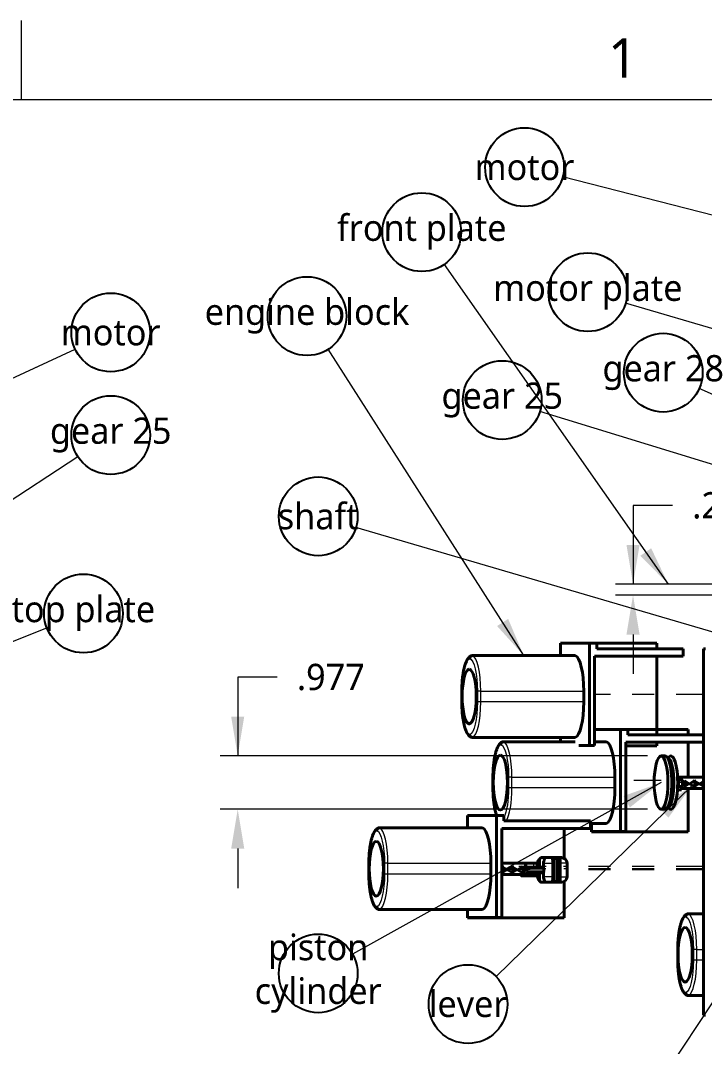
# Model space of a CAD drawing. Header units: inches. Extents: x 0 to 11, y 0 to 8.5.
# Drawn here: x 5.515 to 8.643, y 3.789 to 8.481 of the extents above; entities that cross this region are included whole.
import ezdxf

# ---------------------------------------------------------------- set-up
doc = ezdxf.new("R2010")
doc.units = ezdxf.units.IN
doc.header["$LTSCALE"] = 0.5
doc.header["$MEASUREMENT"] = 0
doc.header["$PDMODE"] = 33
doc.header["$PDSIZE"] = 0.03937
doc.linetypes.add('ONS_PHANTOM', pattern=[0.5, 0.25, -0.05, 0.05, -0.05, 0.05, -0.05])
for name, color, linetype, lineweight in [('ANNOTATION_LINES', 7, 'Continuous', 13), ('ANNOTATION_TEXT', 7, 'Continuous', 25), ('BORDER_FRAME', 7, 'Continuous', 15), ('BORDER_ZONES', 7, 'Continuous', 15), ('EXPLODE_LINES', 7, 'ONS_PHANTOM', 13), ('TANGENT_LINES', 7, 'Continuous', 15), ('Visible', 7, 'Continuous', 40)]:
    doc.layers.add(name, color=color, linetype=linetype, lineweight=lineweight)
doc.styles.add('Onshape-Standard', font='NotoSans-Regular.ttf')
doc.styles.add('Onshape-Standard-Dimension', font='')
doc.styles.get('Onshape-Standard-Dimension').set_extended_font_data('Noto Sans')
doc.dimstyles.new('Onshape-Standard$0', dxfattribs={"dimtxt": 0.12, "dimasz": 0.18, "dimexe": 0.08, "dimexo": 0.0625, "dimgap": 0.09, "dimtad": 0, "dimtih": 1, "dimtoh": 1, "dimdec": 3, "dimzin": 7, "dimdsep": 46, "dimtxsty": 'Onshape-Standard-Dimension', "dimcen": 0.09, "dimclrd": 7, "dimclre": 7, "dimclrt": 7, "dimadec": 1, "dimazin": 0, "dimtfac": 1, "dimtdec": 3, "dimtofl": 0, "dimtmove": 0, "dimatfit": 3, "dimfxl": 0, "dimtolj": 1, "dimtzin": 7, "dimlwd": 13, "dimlwe": 13, "dimarcsym": 0})

# ---------------------------------------------------------------- blocks, each defined once
blk = doc.blocks.new('*D5')
at = {"layer": 'ANNOTATION_TEXT', "color": 7, "lineweight": 13}
for p, q in [((6.688, 5.478), (6.508, 5.478)), ((6.508, 5.478), (6.508, 5.118)), ((8.3819, 5.118), (6.428, 5.118)), ((8.3819, 4.8738), (6.428, 4.8738)), ((6.508, 4.6938), (6.508, 4.5138))]:
    blk.add_line(p, q, dxfattribs=at)
at = {"layer": 'ANNOTATION_TEXT', "color": 7}
for points in [[(6.478, 5.298), (6.538, 5.298), (6.508, 5.118)], [(6.538, 4.6938), (6.478, 4.6938), (6.508, 4.8738)]]:
    blk.add_solid(points, dxfattribs=at)
at = {"layer": 'Defpoints', "color": 0}
for p in [(8.4444, 5.118), (6.508, 4.8738), (6.508, 4.8738), (8.4444, 4.8738)]:
    blk.add_point(p, dxfattribs=at)
at = {"layer": 'ANNOTATION_TEXT', "color": 7, "insert": (6.9339, 5.478), "char_height": 0.12, "attachment_point": 5, "style": 'Onshape-Standard-Dimension'}
blk.add_mtext('\\A1;.977', dxfattribs=at)
blk = doc.blocks.new('*D6')
at = {"layer": 'ANNOTATION_TEXT', "color": 7, "lineweight": 13}
for p, q in [((8.496, 6.263), (8.316, 6.263)), ((8.316, 6.263), (8.316, 5.903)), ((9.0759, 5.903), (8.236, 5.903)), ((9.0759, 5.853), (8.236, 5.853)), ((8.316, 5.673), (8.316, 5.493))]:
    blk.add_line(p, q, dxfattribs=at)
at = {"layer": 'ANNOTATION_TEXT', "color": 7}
for points in [[(8.286, 6.083), (8.346, 6.083), (8.316, 5.903)], [(8.346, 5.673), (8.286, 5.673), (8.316, 5.853)]]:
    blk.add_solid(points, dxfattribs=at)
at = {"layer": 'Defpoints', "color": 0}
for p in [(8.316, 5.903), (8.316, 5.903), (9.1384, 5.903), (9.1384, 5.853)]:
    blk.add_point(p, dxfattribs=at)
at = {"layer": 'ANNOTATION_TEXT', "color": 7, "insert": (8.7419, 6.263), "char_height": 0.12, "attachment_point": 5, "style": 'Onshape-Standard-Dimension'}
blk.add_mtext('\\A1;.200', dxfattribs=at)

msp = doc.modelspace()

# ---------------------------------------------------------------- linework, layer by layer
at = {"layer": 'ANNOTATION_LINES', "color": 7}
for p, q in [((9.55902, 7.36379, -0.17444), (7.99409, 7.76572, 0.17444)), ((8.47767, 5.90305), (7.45308, 7.36568)), ((9.55072, 6.81555, -0.17624), (8.28226, 7.18801, 0.17624)), ((4.3967, 6.34069, -0.56228), (5.76403, 6.97852, 0.56228)), ((7.81648, 5.57644, 0.00732), (6.92191, 6.97736, -0.00732)), ((9.79751, 6.27971, 0.11418), (8.61894, 6.79813, -0.11418)), ((9.27775, 6.26721, -0.10712), (7.89003, 6.69254, 0.10712)), ((4.23878, 5.48337, -0.24462), (5.77641, 6.48678, 0.24462)), ((9.26552, 5.51221, -0.16908), (7.04884, 6.16287, 0.16908)), ((3.20209, 4.73846, 0.48497), (5.63503, 5.70296, -0.48497)), ((8.44435, 4.99587, -0.08094), (7.03342, 4.21094, 0.08094)), ((8.58602, 4.98318, -0.09308), (7.69019, 4.10878, 0.09308)), ((9.31875, 4.95886, -0.20227), (7.87732, 2.78036, 0.20227))]:
    msp.add_line(p, q, dxfattribs=at)
for points in [[(8.39897, 6.06768), (8.47767, 5.90305), (8.34983, 6.03326)], [(7.74489, 5.7443), (7.81648, 5.57644), (7.69432, 5.71201)], [(8.27247, 4.93458), (8.44435, 4.99587), (8.30164, 4.88215)], [(8.43625, 4.87892), (8.58602, 4.98318), (8.47816, 4.83598)]]:
    msp.add_solid(points, dxfattribs=at)
at = {"layer": 'ANNOTATION_TEXT', "color": 7}
for centre in [(7.81975, 7.81049), (7.3498, 7.51311), (8.10955, 7.23873), (6.82503, 7.12907), (5.92716, 7.05461), (8.45418, 6.8706), (7.71793, 6.74528), (5.92716, 6.58515), (6.87613, 6.21356), (5.80236, 5.76929), (6.87613, 4.12343), (7.56138, 3.98305)]:
    msp.add_circle(centre, 0.18, dxfattribs=at)
at = {"layer": 'BORDER_FRAME'}
msp.add_line((0.399, 8.12), (10.639, 8.12), dxfattribs=at)
at = {"layer": 'BORDER_ZONES'}
msp.add_line((5.519, 8.12), (5.519, 8.481), dxfattribs=at)
at = {"layer": 'EXPLODE_LINES'}
for p, q in [((8.63772, 5.39875), (8.14038, 5.39875)), ((8.44471, 5.00517), (8.28286, 5.00517)), ((8.53573, 5.00517), (8.5202, 5.00517)), ((8.53521, 4.99587), (8.52029, 4.99587)), ((8.55966, 4.99587), (8.55319, 4.99587)), ((8.59159, 4.99587), (8.58359, 4.99587)), ((8.60734, 4.99587), (8.59866, 4.99587)), ((8.63772, 4.99587), (8.62906, 4.99587)), ((7.91865, 4.61158), (7.71538, 4.61158)), ((7.91653, 4.60229), (7.71538, 4.60229)), ((7.91653, 4.60229), (7.71538, 4.60229)), ((7.73403, 4.59835), (7.72042, 4.59835)), ((7.75932, 4.59835), (7.7445, 4.59835)), ((7.78171, 4.59835), (7.76588, 4.59835)), ((7.807, 4.59835), (7.78996, 4.59835)), ((7.84553, 4.59835), (7.81877, 4.59835)), ((8.63772, 4.61158), (7.99871, 4.61158)), ((8.63772, 4.60229), (8.00011, 4.60229)), ((8.63772, 4.60229), (8.00011, 4.60229)), ((8.63772, 4.59835), (8.01344, 4.59835)), ((8.63772, 4.59809), (8.01406, 4.59809)), ((8.63772, 4.59653), (8.01406, 4.59653))]:
    msp.add_line(p, q, dxfattribs=at)
at = {"layer": 'TANGENT_LINES'}
for p, q in [((7.53337, 5.414), (7.53295, 5.414)), ((7.53337, 5.36492), (7.53337, 5.414)), ((7.60455, 5.414), (7.60455, 5.36492)), ((7.61986, 5.414), (7.60455, 5.414)), ((7.61986, 5.36492), (7.61986, 5.414)), ((7.61986, 5.414), (8.09075, 5.414)), ((7.53337, 5.36492), (7.53295, 5.36492)), ((7.61986, 5.36492), (7.60455, 5.36492)), ((8.09075, 5.36492), (7.61986, 5.36492)), ((7.67585, 5.02041), (7.67542, 5.02041)), ((7.67585, 4.97133), (7.67585, 5.02041)), ((7.74702, 5.02041), (7.74702, 4.97133)), ((7.76233, 5.02041), (7.74702, 5.02041)), ((7.76233, 5.02041), (8.23322, 5.02041)), ((7.76233, 4.97133), (7.76233, 5.02041)), ((8.51973, 5.01887), (8.53732, 5.01887)), ((8.53732, 5.01887), (8.63772, 5.01887)), ((8.55241, 5.00554), (8.55241, 4.97621)), ((8.57482, 4.99159), (8.55241, 5.00554)), ((8.55241, 4.97621), (8.57482, 4.99015)), ((8.55319, 5.00332), (8.57319, 4.99087)), ((8.55561, 4.99087), (8.55319, 4.99238)), ((8.57319, 4.99087), (8.55319, 4.97843)), ((8.55319, 4.98937), (8.55561, 4.99087)), ((8.59722, 5.00554), (8.57482, 4.99159)), ((8.57482, 4.99015), (8.59722, 4.97621)), ((8.57802, 4.98934), (8.57802, 4.9924)), ((8.5956, 5.00334), (8.5956, 4.9784)), ((8.59722, 4.97621), (8.59722, 5.00554)), ((8.62028, 4.99159), (8.59787, 5.00554)), ((8.59787, 5.00554), (8.59787, 4.97621)), ((8.59787, 4.97621), (8.62028, 4.99015)), ((8.59866, 5.00332), (8.61866, 4.99087)), ((8.60107, 4.99087), (8.59866, 4.99238)), ((8.59866, 4.98937), (8.60107, 4.99087)), ((8.61866, 4.99087), (8.59866, 4.97843)), ((8.63772, 5.00244), (8.62028, 4.99159)), ((8.62028, 4.99015), (8.63772, 4.9793)), ((8.62348, 4.98934), (8.62348, 4.9924)), ((7.67585, 4.97133), (7.67542, 4.97133)), ((7.76233, 4.97133), (7.74702, 4.97133)), ((8.23322, 4.97133), (7.76233, 4.97133)), ((8.63772, 4.97152), (8.53732, 4.97152)), ((7.94712, 4.64528), (7.95614, 4.64528)), ((7.95614, 4.64528), (7.95614, 4.54778)), ((7.96532, 4.54028), (7.96532, 4.65278)), ((7.97655, 4.54028), (7.97655, 4.65278)), ((7.10837, 4.62683), (7.10794, 4.62683)), ((7.10837, 4.57774), (7.10837, 4.62683)), ((7.17954, 4.62683), (7.17954, 4.57774)), ((7.19485, 4.62683), (7.17954, 4.62683)), ((7.19485, 4.57774), (7.19485, 4.62683)), ((7.19485, 4.62683), (7.66574, 4.62683)), ((7.71538, 4.62528), (7.82421, 4.62528)), ((7.71899, 4.61195), (7.71538, 4.6097)), ((7.71736, 4.60976), (7.71736, 4.58481)), ((7.71899, 4.58262), (7.71899, 4.61195)), ((7.71963, 4.61195), (7.71963, 4.58262)), ((7.74204, 4.59801), (7.71963, 4.61195)), ((7.72042, 4.60973), (7.74042, 4.59729)), ((7.72283, 4.59729), (7.72042, 4.59879)), ((7.76445, 4.61195), (7.74204, 4.59801)), ((7.74524, 4.59575), (7.74524, 4.59882)), ((7.76283, 4.60976), (7.76283, 4.58481)), ((7.76445, 4.58262), (7.76445, 4.61195)), ((7.7651, 4.61195), (7.7651, 4.58262)), ((7.78751, 4.59801), (7.7651, 4.61195)), ((7.76588, 4.60973), (7.78588, 4.59729)), ((7.7683, 4.59729), (7.76588, 4.59879)), ((7.80992, 4.61195), (7.78751, 4.59801)), ((7.79071, 4.59575), (7.79071, 4.59882)), ((7.80829, 4.60976), (7.80829, 4.58481)), ((7.80992, 4.58262), (7.80992, 4.61195)), ((7.82517, 4.62528), (7.86012, 4.62528)), ((7.83098, 4.60153), (7.90805, 4.60153)), ((7.86012, 4.62528), (7.86012, 4.60903)), ((7.86012, 4.62528), (7.87829, 4.62528)), ((7.90609, 4.62778), (7.94901, 4.62778)), ((8.01406, 4.62778), (7.98211, 4.62778)), ((7.10837, 4.57774), (7.10794, 4.57774)), ((7.19485, 4.57774), (7.17954, 4.57774)), ((7.66574, 4.57774), (7.19485, 4.57774)), ((7.71538, 4.58487), (7.71899, 4.58262)), ((7.82421, 4.57793), (7.71538, 4.57793)), ((7.71963, 4.58262), (7.74204, 4.59656)), ((7.72042, 4.59578), (7.72283, 4.59729)), ((7.74042, 4.59729), (7.72042, 4.58484)), ((7.74204, 4.59656), (7.76445, 4.58262)), ((7.7651, 4.58262), (7.78751, 4.59656)), ((7.76588, 4.59578), (7.7683, 4.59729)), ((7.78588, 4.59729), (7.76588, 4.58484)), ((7.78751, 4.59656), (7.80992, 4.58262)), ((7.86012, 4.57144), (7.82517, 4.57144)), ((7.90805, 4.59153), (7.83098, 4.59153)), ((7.86012, 4.57903), (7.86012, 4.57144)), ((7.87829, 4.57144), (7.86012, 4.57144)), ((7.94901, 4.56528), (7.90609, 4.56528)), ((7.98211, 4.56528), (8.01406, 4.56528)), ((7.95614, 4.54778), (7.94712, 4.54778)), ((8.52103, 4.23324), (8.52061, 4.23324)), ((8.52103, 4.18416), (8.52103, 4.23324)), ((8.59221, 4.23324), (8.59221, 4.18416)), ((8.60752, 4.23324), (8.59221, 4.23324)), ((8.60752, 4.18416), (8.60752, 4.23324)), ((8.60752, 4.23324), (8.63772, 4.23324)), ((8.52103, 4.18416), (8.52061, 4.18416)), ((8.60752, 4.18416), (8.59221, 4.18416)), ((8.63772, 4.18416), (8.60752, 4.18416))]:
    msp.add_line(p, q, dxfattribs=at)
at = {"layer": 'TANGENT_LINES', "extrusion": (0, 0, -1)}
for centre, major_axis, ratio, start_param, end_param in [((7.57231, 5.414), (0, 0.15046), 0.258819, 10.9955743, 12.4801315), ((7.56561, 5.414), (0, 0.15046), 0.258819, 0.0862392, 1.5707963), ((7.57231, 5.36492), (0, 0.15046), 0.258819, 9.5110171, 10.9955743), ((7.56561, 5.36492), (0, 0.15046), 0.258819, 1.5707963, 3.0553535), ((7.71479, 5.02041), (0, 0.15046), 0.258819, 10.9955743, 12.4801315), ((7.70808, 5.02041), (0, 0.15046), 0.258819, 0.0862392, 1.5707963), ((7.71479, 4.97133), (0, 0.15046), 0.258819, 10.0095422, 10.9955743), ((7.70808, 4.97133), (0, 0.15046), 0.258819, 1.5707963, 2.6777924), ((7.14731, 4.62683), (0, 0.15046), 0.258819, 10.9955743, 12.4801315), ((7.1406, 4.62683), (0, 0.15046), 0.258819, 0.0862392, 1.5707963), ((7.14731, 4.57774), (0, 0.15046), 0.258819, 9.5110171, 10.9955743), ((7.1406, 4.57774), (0, 0.15046), 0.258819, 1.5707963, 3.0553535), ((7.85919, 4.57144), (0, 0.0025), 0.3728766, 1.5707963, 3.1415927), ((8.55997, 4.23324), (0, 0.15046), 0.258819, 10.9955743, 12.4801315), ((8.55327, 4.23324), (0, 0.15046), 0.258819, 0.0862392, 1.5707963), ((8.55997, 4.18416), (0, 0.15046), 0.258819, 9.5110171, 10.9955743), ((8.55327, 4.18416), (0, 0.15046), 0.258819, 1.5707963, 3.0553535)]:
    msp.add_ellipse(centre, major_axis=major_axis, ratio=ratio, start_param=start_param, end_param=end_param, dxfattribs=at)
at = {"layer": 'TANGENT_LINES'}
for centre, major_axis, ratio, start_param, end_param in [((7.57768, 5.414), (0, -0.16296), 0.258819, 1.5707963, 3.0619832), ((7.57768, 5.36492), (0, -0.16296), 0.258819, 0.0796095, 1.5707963), ((7.72015, 5.02041), (0, -0.16296), 0.258819, 1.5707963, 3.0619832), ((7.72015, 4.97133), (0, -0.16296), 0.258819, 0.3942269, 1.5707963), ((7.15267, 4.62683), (0, -0.16296), 0.258819, 1.5707963, 3.0619832), ((7.85919, 4.62528), (0, -0.0025), 0.3728766, 1.5707963, 3.1415927), ((7.15267, 4.57774), (0, -0.16296), 0.258819, 0.0796095, 1.5707963), ((8.56534, 4.23324), (0, -0.16296), 0.258819, 1.5707963, 3.0619832), ((8.56534, 4.18416), (0, -0.16296), 0.258819, 0.0796095, 1.5707963)]:
    msp.add_ellipse(centre, major_axis=major_axis, ratio=ratio, start_param=start_param, end_param=end_param, dxfattribs=at)
at = {"layer": 'Visible'}
for p, q in [((8.11623, 5.63305), (7.98418, 5.63305)), ((7.98418, 5.63305), (7.98418, 5.57644)), ((8.15051, 5.63305), (8.11623, 5.63305)), ((8.11623, 5.16559), (8.11623, 5.63305)), ((8.15051, 5.63305), (8.42557, 5.63305)), ((8.15051, 5.60805), (8.15051, 5.63305)), ((8.42557, 5.63305), (8.42557, 5.60805)), ((8.54607, 5.60805), (8.15051, 5.60805)), ((8.54607, 5.57392), (8.54607, 5.60805)), ((8.64798, 5.60805), (8.63772, 5.60805)), ((8.63772, 5.60805), (8.63772, 3.93305)), ((7.5776, 5.57592), (7.58103, 5.57644)), ((7.58103, 5.57644), (8.05192, 5.57644)), ((8.14038, 5.16559), (8.14038, 5.57392)), ((8.54607, 5.57392), (8.14038, 5.57392)), ((8.42557, 5.57392), (8.42557, 5.21446)), ((7.53295, 5.414), (7.53295, 5.36492)), ((8.09075, 5.414), (8.09075, 5.36492)), ((8.25871, 5.23946), (8.14038, 5.23946)), ((8.29298, 5.23946), (8.25871, 5.23946)), ((8.25871, 4.772), (8.25871, 5.23946)), ((8.29298, 5.23946), (8.56805, 5.23946)), ((8.29298, 5.21446), (8.29298, 5.23946)), ((8.63772, 5.21446), (8.29298, 5.21446)), ((8.56805, 5.23946), (8.56805, 5.21446)), ((7.58103, 5.20248), (7.5776, 5.20299)), ((8.05192, 5.20248), (7.58103, 5.20248)), ((7.72007, 5.18234), (7.72351, 5.18286)), ((7.72351, 5.18286), (8.05192, 5.18286)), ((7.98418, 5.20248), (7.98418, 5.18286)), ((8.06773, 5.16559), (8.11623, 5.16559)), ((8.14038, 5.16559), (8.11623, 5.16559)), ((8.14038, 5.18286), (8.1944, 5.18286)), ((8.28286, 4.772), (8.28286, 5.18033)), ((8.63772, 5.18033), (8.28286, 5.18033)), ((8.28286, 5.16446), (8.42557, 5.16446)), ((8.42557, 5.18033), (8.42557, 5.16446)), ((8.56805, 5.18033), (8.56805, 5.02137)), ((8.46174, 5.11798), (8.44435, 5.11798)), ((8.48087, 5.10372), (8.46912, 5.11462)), ((8.48238, 5.11552), (8.47468, 5.10946)), ((7.67542, 5.02041), (7.67542, 4.97133)), ((8.23322, 5.02041), (8.23322, 4.97133)), ((8.53639, 5.02137), (8.5196, 5.02137)), ((8.63772, 5.02137), (8.53639, 5.02137)), ((8.53732, 4.97837), (8.51997, 4.97837)), ((8.52013, 5.00837), (8.53732, 5.00837)), ((8.52379, 4.97837), (8.52379, 5.00837)), ((8.53732, 5.00837), (8.53732, 5.01887)), ((8.5423, 5.00837), (8.53732, 5.00837)), ((8.53732, 4.96237), (8.53732, 4.97837)), ((8.53732, 4.97837), (8.5423, 4.97837)), ((8.5423, 4.97837), (8.5423, 5.00837)), ((8.55319, 4.97822), (8.55319, 5.00353)), ((8.55319, 4.99235), (8.55556, 4.99087)), ((8.55556, 4.99087), (8.55319, 4.9894)), ((8.55561, 4.99087), (8.57319, 4.99087)), ((8.57319, 4.99087), (8.57475, 4.99087)), ((8.57475, 4.99087), (8.57556, 4.99087)), ((8.57556, 4.99087), (8.59571, 5.00341)), ((8.59571, 4.97833), (8.57556, 4.99087)), ((8.57793, 4.99235), (8.57793, 4.9894)), ((8.59866, 4.97822), (8.59866, 5.00353)), ((8.59866, 4.99235), (8.60103, 4.99087)), ((8.60103, 4.99087), (8.59866, 4.9894)), ((8.60107, 4.99087), (8.61866, 4.99087)), ((8.61866, 4.99087), (8.62022, 4.99087)), ((8.62022, 4.99087), (8.62102, 4.99087)), ((8.62102, 4.99087), (8.63772, 5.00126)), ((8.63772, 4.98048), (8.62102, 4.99087)), ((8.62339, 4.99235), (8.62339, 4.9894)), ((8.53732, 4.96237), (8.51908, 4.96237)), ((8.53732, 4.96902), (8.63772, 4.96902)), ((8.56805, 4.96902), (8.56805, 4.77087)), ((8.46912, 4.87713), (8.48087, 4.88802)), ((8.47468, 4.88228), (8.48238, 4.87622)), ((7.69123, 4.84587), (7.55917, 4.84587)), ((7.55917, 4.84587), (7.55917, 4.78927)), ((7.7255, 4.84587), (7.69123, 4.84587)), ((7.69123, 4.37841), (7.69123, 4.84587)), ((7.69171, 4.84682), (7.69206, 4.8458)), ((7.7255, 4.82087), (7.7255, 4.84587)), ((8.44435, 4.87376), (8.46174, 4.87376)), ((7.15259, 4.78875), (7.15603, 4.78927)), ((7.15603, 4.78927), (7.62692, 4.78927)), ((7.71538, 4.37841), (7.71538, 4.78674)), ((8.12106, 4.78674), (7.71538, 4.78674)), ((8.12106, 4.82087), (7.7255, 4.82087)), ((8.00057, 4.78674), (8.00057, 4.64997)), ((8.12106, 4.78674), (8.12106, 4.82087)), ((8.1944, 4.80889), (8.12106, 4.80889)), ((8.12665, 4.80889), (8.12665, 4.77087)), ((8.12665, 4.77087), (8.13312, 4.77087)), ((8.13312, 4.772), (8.25871, 4.772)), ((8.13312, 4.772), (8.13312, 4.77087)), ((8.13312, 4.77087), (8.56805, 4.77087)), ((8.28286, 4.772), (8.25871, 4.772)), ((7.8885, 4.64534), (7.8885, 4.60903)), ((7.95002, 4.65278), (7.89911, 4.65278)), ((7.93438, 4.65278), (7.95002, 4.65278)), ((7.96532, 4.65278), (7.95002, 4.65278)), ((7.95379, 4.65278), (7.97094, 4.65278)), ((7.97094, 4.65278), (7.96532, 4.65278)), ((7.97094, 4.65278), (7.97094, 4.54028)), ((7.97094, 4.65278), (7.97655, 4.65278)), ((7.97094, 4.65278), (7.97094, 4.54028)), ((7.97094, 4.65278), (7.98906, 4.65278)), ((7.97658, 4.65278), (7.98159, 4.65278)), ((7.98211, 4.54584), (7.98211, 4.64722)), ((7.10794, 4.62683), (7.10794, 4.57774)), ((7.66574, 4.62683), (7.66574, 4.57774)), ((7.82328, 4.62778), (7.71538, 4.62778)), ((7.71538, 4.60852), (7.71747, 4.60983)), ((7.72042, 4.58463), (7.72042, 4.60994)), ((7.72042, 4.59876), (7.72279, 4.59729)), ((7.74278, 4.59729), (7.76294, 4.60983)), ((7.74515, 4.59876), (7.74515, 4.59581)), ((7.76588, 4.58463), (7.76588, 4.60994)), ((7.76588, 4.59876), (7.76825, 4.59729)), ((7.78825, 4.59729), (7.80841, 4.60983)), ((7.79062, 4.59876), (7.79062, 4.59581)), ((7.81877, 4.57903), (7.81877, 4.60903)), ((7.81877, 4.60903), (7.82421, 4.60903)), ((7.82328, 4.62778), (7.82424, 4.62778)), ((7.82421, 4.60903), (7.82421, 4.62528)), ((7.82421, 4.60903), (7.82517, 4.60903)), ((7.85919, 4.62778), (7.82424, 4.62778)), ((7.82517, 4.60903), (7.82517, 4.62528)), ((7.82517, 4.60903), (7.85551, 4.60903)), ((7.83098, 4.60153), (7.83098, 4.59153)), ((7.90669, 4.60903), (7.85551, 4.60903)), ((7.87579, 4.62778), (7.85919, 4.62778)), ((7.87829, 4.60903), (7.87829, 4.62528)), ((7.87941, 4.62778), (7.87941, 4.60903)), ((7.90609, 4.62778), (7.90609, 4.60675)), ((7.90805, 4.59153), (7.90805, 4.60153)), ((7.94901, 4.62778), (7.94901, 4.56528)), ((8.01406, 4.56528), (8.01406, 4.62778)), ((7.71747, 4.58474), (7.71538, 4.58605)), ((7.71538, 4.57543), (7.82328, 4.57543)), ((7.72279, 4.59729), (7.72042, 4.59581)), ((7.72283, 4.59729), (7.74042, 4.59729)), ((7.74198, 4.59729), (7.74042, 4.59729)), ((7.74278, 4.59729), (7.74198, 4.59729)), ((7.76294, 4.58474), (7.74278, 4.59729)), ((7.76825, 4.59729), (7.76588, 4.59581)), ((7.7683, 4.59729), (7.78588, 4.59729)), ((7.78588, 4.59729), (7.78745, 4.59729)), ((7.78745, 4.59729), (7.78825, 4.59729)), ((7.80841, 4.58474), (7.78825, 4.59729)), ((7.80432, 4.57144), (7.80432, 4.57543)), ((7.82424, 4.56894), (7.80526, 4.56894)), ((7.82421, 4.57903), (7.81877, 4.57903)), ((7.82517, 4.57903), (7.82421, 4.57903)), ((7.82421, 4.57793), (7.82421, 4.57903)), ((7.82424, 4.56894), (7.85919, 4.56894)), ((7.86012, 4.57903), (7.82517, 4.57903)), ((7.82517, 4.57144), (7.82517, 4.57903)), ((7.83848, 4.58403), (7.90669, 4.58403)), ((7.85919, 4.56894), (7.87579, 4.56894)), ((7.87829, 4.57903), (7.86012, 4.57903)), ((7.87829, 4.57144), (7.87829, 4.57903)), ((7.87941, 4.58403), (7.87941, 4.56528)), ((7.8885, 4.58403), (7.8885, 4.54771)), ((7.90609, 4.58631), (7.90609, 4.56528)), ((7.90609, 4.56528), (7.90673, 4.56035)), ((7.89823, 4.54032), (7.89631, 4.54043)), ((7.89911, 4.54028), (7.95002, 4.54028)), ((7.93438, 4.54028), (7.93751, 4.54028)), ((7.93438, 4.54028), (7.95002, 4.54028)), ((7.93751, 4.54028), (7.95002, 4.54028)), ((7.95002, 4.54028), (7.96532, 4.54028)), ((7.95379, 4.54028), (7.97094, 4.54028)), ((7.97094, 4.54028), (7.96532, 4.54028)), ((7.97094, 4.54028), (7.97655, 4.54028)), ((7.97094, 4.54028), (7.97655, 4.54028)), ((7.97094, 4.54028), (7.98906, 4.54028)), ((7.97094, 4.54028), (7.98159, 4.54028)), ((8.00057, 4.54308), (8.00057, 4.37729)), ((7.15603, 4.4153), (7.1526, 4.41582)), ((7.62692, 4.4153), (7.15603, 4.4153)), ((7.55917, 4.4153), (7.55917, 4.37729)), ((7.55917, 4.37729), (7.56564, 4.37729)), ((7.56564, 4.37841), (7.69123, 4.37841)), ((7.56564, 4.37841), (7.56564, 4.37729)), ((7.56564, 4.37729), (8.00057, 4.37729)), ((7.71538, 4.37841), (7.69123, 4.37841)), ((8.56526, 4.39516), (8.56869, 4.39568)), ((8.56869, 4.39568), (8.63772, 4.39568)), ((8.52061, 4.23324), (8.52061, 4.18416)), ((8.56869, 4.02171), (8.56526, 4.02223)), ((8.63772, 4.02171), (8.56869, 4.02171)), ((8.64798, 3.93305), (8.63772, 3.93305))]:
    msp.add_line(p, q, dxfattribs=at)
for centre, radius, start, end in [((7.89761, 4.64339), 0.00932, 98.08617, 167.91656), ((7.89911, 4.62778), 0.025, 90, 96.50308), ((7.98906, 4.62778), 0.025, 0.00001, 90.00001), ((7.83848, 4.60153), 0.0075, 90, 180), ((7.87579, 4.62528), 0.0025, 0, 90), ((7.92688, 4.62735), 0.02085, 136.92772, 168.78894), ((7.83848, 4.59153), 0.0075, 180, 270), ((7.87579, 4.57144), 0.0025, 270, 360), ((7.90021, 4.5915), 0.00785, 318.55649, 0.19167), ((7.98906, 4.56528), 0.025, 270.00001, 0.00001), ((7.89911, 4.56528), 0.025, 263.55759, 270)]:
    msp.add_arc(centre, radius, start, end, dxfattribs=at)
for centre, major_axis, ratio, start_param, end_param in [((8.04857, 5.414), (0, -0.16296), 0.258819, 1.5707963, 3.0619832), ((8.04857, 5.36492), (0, -0.16296), 0.258819, 0.0796095, 1.5707963), ((8.19104, 5.02041), (0, -0.16296), 0.258819, 1.5707963, 3.0619832), ((8.53639, 5.01887), (0, -0.0025), 0.3728766, 1.5707963, 3.1415927), ((8.55194, 5.00554), (0.0012, -0.00216), 0.1659044, -0.0919093, 1.4788871), ((8.55194, 4.97621), (-0.0012, -0.00216), 0.1659044, 1.6627056, 3.2335019), ((8.57435, 4.99159), (0, -0.00144), 0.3229206, 1.0471976, 1.5707963), ((8.57435, 4.99015), (0, -0.00144), 0.3229206, 1.5707963, 2.0943951), ((8.59676, 5.00554), (0.0012, 0.00216), 0.1659044, 9.5166872, 11.0874835), ((8.59676, 4.97621), (-0.0012, 0.00216), 0.1659044, 10.903665, 12.4744614), ((8.59741, 5.00554), (-0.0012, 0.00216), 0.1659044, 9.3328687, 10.903665), ((8.59741, 4.97621), (0.0012, 0.00216), 0.1659044, 11.0874835, 12.6582799), ((8.61982, 4.99159), (0, -0.00144), 0.3229206, 1.0471976, 1.5707963), ((8.61982, 4.99015), (0, -0.00144), 0.3229206, 1.5707963, 2.0943951), ((8.19104, 4.97133), (0, -0.16296), 0.258819, 0.0796095, 1.5707963), ((7.62356, 4.62683), (0, -0.16296), 0.258819, 1.5707963, 3.0619832), ((7.96338, 4.64528), (0.00595, 0.00595), 0.767327, 0.6544985, 2.2252948), ((7.97461, 4.64528), (0.00595, 0.00595), 0.7673269, 11.9118713, 13.2208679), ((7.71852, 4.61195), (0.0012, 0.00216), 0.1659044, 9.5166872, 11.0874835), ((7.71917, 4.61195), (-0.0012, 0.00216), 0.1659044, 9.3328687, 10.903665), ((7.76463, 4.61195), (-0.0012, 0.00216), 0.1659044, 9.3328687, 10.903665), ((7.78704, 4.59801), (0, -0.00144), 0.3229206, 1.0471976, 1.5707963), ((7.80945, 4.61195), (0.0012, 0.00216), 0.1659044, 9.5166872, 11.0874835), ((7.82328, 4.62528), (0, -0.0025), 0.3728766, 1.5707963, 3.1415927), ((7.62356, 4.57774), (0, -0.16296), 0.258819, 0.0796095, 1.5707963), ((7.71852, 4.58262), (-0.0012, 0.00216), 0.1659044, 10.903665, 12.4744614), ((7.71917, 4.58262), (0.0012, 0.00216), 0.1659044, 11.0874835, 12.6582799), ((7.76399, 4.58262), (-0.0012, 0.00216), 0.1659044, 10.903665, 12.4744614), ((7.76463, 4.58262), (-0.0012, -0.00216), 0.1659044, 1.6627056, 3.2335019), ((7.78704, 4.59656), (0, -0.00144), 0.3229206, 1.5707963, 2.0943951), ((7.80945, 4.58262), (-0.0012, 0.00216), 0.1659044, 10.903665, 12.4744614), ((7.82328, 4.57793), (0, -0.0025), 0.3728766, 0, 1.5707963)]:
    msp.add_ellipse(centre, major_axis=major_axis, ratio=ratio, start_param=start_param, end_param=end_param, dxfattribs=at)
at = {"layer": 'Visible', "extrusion": (0, 0, -1)}
for centre, major_axis in [((7.56689, 5.38946), (0, 0.125)), ((7.70936, 4.99587), (0, 0.125)), ((8.44435, 4.99587), (0, 0.12211)), ((7.14188, 4.60229), (0, 0.125)), ((8.55455, 4.2087), (0, 0.125))]:
    msp.add_ellipse(centre, major_axis=major_axis, ratio=0.258819, dxfattribs=at)
for centre, major_axis, ratio, start_param, end_param in [((8.46174, 4.99587), (0, 0.12211), 0.258819, 0, 3.1415927), ((8.48869, 4.99587), (0, 0.12211), 0.258819, 12.3653396, 15.9089942), ((8.47417, 4.99587), (0, 0.11091), 0.258819, 0.2354112, 2.9061815), ((7.74158, 4.59801), (0, 0.00144), 0.3229206, 1.5707963, 2.0943951), ((7.76399, 4.61195), (0.0012, 0.00216), 0.1659044, 1.4788871, 3.0496834), ((7.82424, 4.62528), (0, 0.0025), 0.3728766, 0, 1.5707963), ((7.74158, 4.59656), (0, 0.00144), 0.3229206, 1.0471976, 1.5707963), ((7.80526, 4.57144), (0, 0.0025), 0.3728766, 9.424778, 10.9955743), ((7.82424, 4.57144), (0, 0.0025), 0.3728766, 1.5707963, 3.1415927), ((7.96338, 4.54778), (-0.00595, 0.00595), 0.767327, 10.0792764, 11.6500728), ((7.97461, 4.54778), (-0.00595, 0.00595), 0.7673267, 2.4870953, 3.796092)]:
    msp.add_ellipse(centre, major_axis=major_axis, ratio=ratio, start_param=start_param, end_param=end_param, dxfattribs=at)
at = {"layer": 'Visible'}
for points, knots in [([(7.57834, 5.57614), (7.57665, 5.57557), (7.57302, 5.57434), (7.56699, 5.57002), (7.56152, 5.56394), (7.55605, 5.55523), (7.551, 5.54394), (7.54663, 5.53093), (7.54288, 5.51643), (7.53972, 5.50061), (7.53714, 5.48365), (7.53515, 5.46566), (7.53378, 5.4473), (7.53302, 5.42816), (7.53297, 5.41847), (7.53295, 5.414)], [0, 0, 0, 0, 0.0499458, 0.1071698, 0.1679067, 0.2357887, 0.310593, 0.3894307, 0.4716947, 0.5570892, 0.6451979, 0.7355087, 0.8274551, 0.9204416, 1, 1, 1, 1]), ([(7.56896, 5.5639), (7.56896, 5.56394), (7.56896, 5.56413), (7.5691, 5.56704), (7.57069, 5.57071), (7.57309, 5.57381), (7.57694, 5.57575), (7.57746, 5.57589), (7.5776, 5.57592)], [0, 0, 0, 0, 0.0462544, 0.2289709, 0.4589074, 0.687332, 0.9143215, 1, 1, 1, 1]), ([(7.53295, 5.36492), (7.53295, 5.36183), (7.53297, 5.35449), (7.53357, 5.33522), (7.53482, 5.31706), (7.53668, 5.2989), (7.53912, 5.28187), (7.54212, 5.26594), (7.54566, 5.25139), (7.54978, 5.23832), (7.55446, 5.22688), (7.56001, 5.217), (7.56599, 5.20979), (7.5722, 5.20496), (7.57636, 5.20348), (7.57834, 5.20278)], [0, 0, 0, 0, 0.0675597, 0.1604244, 0.252338, 0.3426665, 0.4308113, 0.5162017, 0.5983244, 0.676784, 0.7514392, 0.8226988, 0.8875286, 0.9463144, 1, 1, 1, 1]), ([(7.5776, 5.20299), (7.57746, 5.20303), (7.57694, 5.20316), (7.57309, 5.20511), (7.57069, 5.20821), (7.5691, 5.21187), (7.56896, 5.21478), (7.56896, 5.21498), (7.56896, 5.21502)], [0, 0, 0, 0, 0.0860172, 0.3129226, 0.5412626, 0.771114, 0.9537627, 1, 1, 1, 1]), ([(7.72082, 5.18255), (7.71912, 5.18198), (7.71549, 5.18076), (7.70947, 5.17644), (7.70399, 5.17035), (7.69852, 5.16164), (7.69347, 5.15035), (7.6891, 5.13734), (7.68535, 5.12284), (7.68219, 5.10702), (7.67961, 5.09007), (7.67763, 5.07208), (7.67625, 5.05372), (7.6755, 5.03457), (7.67544, 5.02488), (7.67542, 5.02041)], [0, 0, 0, 0, 0.0499458, 0.1071698, 0.1679067, 0.2357887, 0.310593, 0.3894307, 0.4716947, 0.5570892, 0.6451979, 0.7355087, 0.8274551, 0.9204416, 1, 1, 1, 1]), ([(7.71143, 5.17031), (7.71143, 5.17035), (7.71143, 5.17055), (7.71158, 5.17346), (7.71317, 5.17712), (7.71556, 5.18022), (7.71942, 5.18217), (7.71993, 5.1823), (7.72007, 5.18234)], [0, 0, 0, 0, 0.0462544, 0.2289709, 0.4589074, 0.687332, 0.9143215, 1, 1, 1, 1]), ([(7.67542, 4.97133), (7.67543, 4.96824), (7.67545, 4.96091), (7.67605, 4.94163), (7.6773, 4.92348), (7.67915, 4.90533), (7.6816, 4.88825), (7.68457, 4.87246), (7.68812, 4.85783), (7.69056, 4.85032), (7.69171, 4.84682)], [0, 0, 0, 0, 0.1008262, 0.2394176, 0.3765896, 0.511396, 0.6429433, 0.7703802, 0.8929401, 1, 1, 1, 1]), ([(7.15333, 4.78897), (7.15164, 4.7884), (7.14801, 4.78717), (7.14198, 4.78285), (7.13651, 4.77677), (7.13104, 4.76805), (7.12599, 4.75677), (7.12162, 4.74375), (7.11787, 4.72925), (7.11471, 4.71343), (7.11213, 4.69648), (7.11014, 4.67849), (7.10877, 4.66013), (7.10802, 4.64099), (7.10796, 4.63129), (7.10794, 4.62683)], [0, 0, 0, 0, 0.0499458, 0.1071698, 0.1679067, 0.2357887, 0.310593, 0.3894307, 0.4716947, 0.5570892, 0.6451979, 0.7355087, 0.8274551, 0.9204416, 1, 1, 1, 1]), ([(7.14395, 4.77673), (7.14395, 4.77677), (7.14395, 4.77696), (7.1441, 4.77987), (7.14569, 4.78354), (7.14808, 4.78664), (7.15194, 4.78858), (7.15245, 4.78871), (7.15259, 4.78875)], [0, 0, 0, 0, 0.0462544, 0.2289709, 0.4589074, 0.687332, 0.9143215, 1, 1, 1, 1]), ([(7.87941, 4.62778), (7.87965, 4.63011), (7.88012, 4.63478), (7.88362, 4.64101), (7.88689, 4.64391), (7.8885, 4.64534)], [0, 0, 0, 0, 0.3380587, 0.6745569, 1, 1, 1, 1]), ([(7.8963, 4.65262), (7.89647, 4.65264), (7.89693, 4.65269), (7.89794, 4.65272), (7.89856, 4.65274)], [0, 0, 0, 0, 0.372442, 1, 1, 1, 1]), ([(7.89856, 4.65274), (7.89982, 4.65278), (7.90244, 4.65285), (7.90712, 4.6516), (7.91014, 4.64697), (7.91114, 4.64341), (7.91165, 4.64159)], [0, 0, 0, 0, 0.224052, 0.4675624, 0.7287387, 1, 1, 1, 1]), ([(7.95002, 4.65278), (7.95001, 4.65278), (7.94996, 4.65279), (7.94729, 4.65175), (7.94666, 4.64854), (7.94697, 4.64637), (7.94712, 4.64528)], [0, 0, 0, 0, 0.030565, 0.3202655, 0.6571696, 1, 1, 1, 1]), ([(7.94901, 4.62778), (7.94896, 4.63043), (7.94887, 4.63561), (7.94771, 4.643), (7.94727, 4.64468), (7.94712, 4.64528)], [0, 0, 0, 0, 0.4060787, 0.7903295, 1, 1, 1, 1]), ([(7.90643, 4.6314), (7.90631, 4.63063), (7.9061, 4.62924), (7.90609, 4.62823), (7.90609, 4.62778)], [0, 0, 0, 0, 0.5550927, 1, 1, 1, 1]), ([(7.90805, 4.60153), (7.908, 4.6023), (7.90788, 4.60383), (7.90681, 4.60591), (7.9063, 4.6065), (7.90609, 4.60675)], [0, 0, 0, 0, 0.3762329, 0.7466113, 1, 1, 1, 1]), ([(7.10794, 4.57774), (7.10795, 4.57466), (7.10796, 4.56732), (7.10857, 4.54804), (7.10981, 4.52989), (7.11167, 4.51173), (7.11411, 4.49469), (7.11711, 4.47877), (7.12066, 4.46422), (7.12477, 4.45114), (7.12946, 4.4397), (7.135, 4.42982), (7.14099, 4.42262), (7.14719, 4.41779), (7.15135, 4.41631), (7.15333, 4.4156)], [0, 0, 0, 0, 0.0675597, 0.1604244, 0.252338, 0.3426665, 0.4308113, 0.5162017, 0.5983244, 0.676784, 0.7514392, 0.8226988, 0.8875286, 0.9463144, 1, 1, 1, 1]), ([(7.8885, 4.54771), (7.88657, 4.54943), (7.88271, 4.55288), (7.87961, 4.56047), (7.87947, 4.56382), (7.87941, 4.56528)], [0, 0, 0, 0, 0.3593188, 0.721551, 1, 1, 1, 1]), ([(7.91165, 4.55147), (7.91106, 4.54943), (7.90991, 4.54553), (7.90666, 4.54091), (7.90098, 4.54023), (7.89904, 4.54029), (7.89823, 4.54032)], [0, 0, 0, 0, 0.2851462, 0.5482044, 0.8124062, 1, 1, 1, 1]), ([(7.90673, 4.56035), (7.90682, 4.55989), (7.9071, 4.55856), (7.91041, 4.55269), (7.91134, 4.55178), (7.91165, 4.55147)], [0, 0, 0, 0, 0.2566254, 0.7495628, 1, 1, 1, 1]), ([(7.94712, 4.54778), (7.94747, 4.54925), (7.94825, 4.5526), (7.94898, 4.56046), (7.949, 4.56381), (7.94901, 4.56528)], [0, 0, 0, 0, 0.3078283, 0.696343, 1, 1, 1, 1]), ([(7.89631, 4.54043), (7.89615, 4.54044), (7.89553, 4.54044), (7.89031, 4.54266), (7.88911, 4.54601), (7.8885, 4.54771)], [0, 0, 0, 0, 0.1498146, 0.5689782, 1, 1, 1, 1]), ([(7.94712, 4.54778), (7.94697, 4.54668), (7.94666, 4.54451), (7.94729, 4.5413), (7.94996, 4.54026), (7.95001, 4.54028), (7.95002, 4.54028)], [0, 0, 0, 0, 0.3428304, 0.6797345, 0.969435, 1, 1, 1, 1]), ([(7.1526, 4.41582), (7.15245, 4.41586), (7.15194, 4.41599), (7.14808, 4.41793), (7.14569, 4.42103), (7.1441, 4.4247), (7.14395, 4.42761), (7.14395, 4.4278), (7.14395, 4.42784)], [0, 0, 0, 0, 0.0860172, 0.3129226, 0.5412626, 0.771114, 0.9537627, 1, 1, 1, 1]), ([(8.566, 4.39538), (8.56431, 4.39481), (8.56068, 4.39358), (8.55465, 4.38926), (8.54918, 4.38318), (8.54371, 4.37447), (8.53865, 4.36318), (8.53429, 4.35017), (8.53053, 4.33567), (8.52738, 4.31985), (8.5248, 4.30289), (8.52281, 4.2849), (8.52144, 4.26654), (8.52068, 4.2474), (8.52063, 4.23771), (8.52061, 4.23324)], [0, 0, 0, 0, 0.0499458, 0.1071698, 0.1679067, 0.2357887, 0.310593, 0.3894307, 0.4716947, 0.5570892, 0.6451979, 0.7355087, 0.8274551, 0.9204416, 1, 1, 1, 1]), ([(8.55662, 4.38314), (8.55662, 4.38318), (8.55662, 4.38337), (8.55676, 4.38628), (8.55835, 4.38995), (8.56075, 4.39305), (8.5646, 4.39499), (8.56512, 4.39513), (8.56526, 4.39516)], [0, 0, 0, 0, 0.0462544, 0.2289709, 0.4589074, 0.687332, 0.9143215, 1, 1, 1, 1]), ([(8.52061, 4.18416), (8.52061, 4.18107), (8.52063, 4.17373), (8.52123, 4.15446), (8.52248, 4.1363), (8.52434, 4.11814), (8.52678, 4.1011), (8.52978, 4.08518), (8.53332, 4.07063), (8.53743, 4.05755), (8.54212, 4.04611), (8.54766, 4.03624), (8.55365, 4.02903), (8.55986, 4.0242), (8.56402, 4.02272), (8.566, 4.02202)], [0, 0, 0, 0, 0.0675597, 0.1604244, 0.252338, 0.3426665, 0.4308113, 0.5162017, 0.5983244, 0.676784, 0.7514392, 0.8226988, 0.8875286, 0.9463144, 1, 1, 1, 1]), ([(8.56526, 4.02223), (8.56512, 4.02227), (8.5646, 4.0224), (8.56075, 4.02435), (8.55835, 4.02745), (8.55676, 4.03111), (8.55662, 4.03402), (8.55662, 4.03422), (8.55662, 4.03426)], [0, 0, 0, 0, 0.0860172, 0.3129226, 0.5412626, 0.771114, 0.9537627, 1, 1, 1, 1])]:
    msp.add_open_spline(points, degree=3, knots=knots, dxfattribs=at)

# ---------------------------------------------------------------- texts
at = {"layer": 'ANNOTATION_TEXT', "color": 7, "char_height": 0.12, "attachment_point": 5, "style": 'Onshape-Standard'}
for s, insert in [('{\\fNoto Sans;motor}', (7.81975, 7.81049)), ('{\\fNoto Sans;front plate}', (7.3498, 7.51311)), ('{\\fNoto Sans;motor plate}', (8.10955, 7.23873)), ('{\\fNoto Sans;engine block}', (6.82503, 7.12907)), ('{\\fNoto Sans;motor}', (5.92716, 7.05461)), ('{\\fNoto Sans;gear 28}', (8.45418, 6.8706)), ('{\\fNoto Sans;gear 25}', (7.71793, 6.74528)), ('{\\fNoto Sans;gear 25}', (5.92716, 6.58515)), ('{\\fNoto Sans;shaft}', (6.87613, 6.21356)), ('{\\fNoto Sans;top plate}', (5.80236, 5.76929)), ('{\\fNoto Sans;piston\\Pcylinder}', (6.87613, 4.12343)), ('{\\fNoto Sans;lever}', (7.56138, 3.98305))]:
    msp.add_mtext(s, dxfattribs=dict(at, insert=insert))
at = {"layer": 'BORDER_ZONES', "insert": (8.269, 8.31), "char_height": 0.18, "attachment_point": 5, "style": 'Onshape-Standard'}
msp.add_mtext('1', dxfattribs=at)

# ---------------------------------------------------------------- dimensions: what is measured, and where the dimension line sits
at = {"layer": 'ANNOTATION_TEXT'}
for base, p1, p2, picture, middle in [((8.31598, 5.90305), (9.13842, 5.85305, -0.08131), (9.13842, 5.90305, -0.08131), '*D6', (8.7419, 6.26305)), ((6.50797, 4.87376), (8.44435, 5.11798, -0.16189), (8.44435, 4.87376, -0.16189), '*D5', (6.9339, 5.47798))]:
    dim = msp.add_linear_dim(base=base, p1=p1, p2=p2, angle=90, dimstyle='Onshape-Standard$0', override={"dimscale": 1, "dimlfac": 4, "dimpost": ''}, dxfattribs=at)
    dim.commit()
    dim.dimension.update_dxf_attribs({"geometry": picture, "text_midpoint": middle, "dimtype": 160})

doc.saveas('drawing.dxf')
